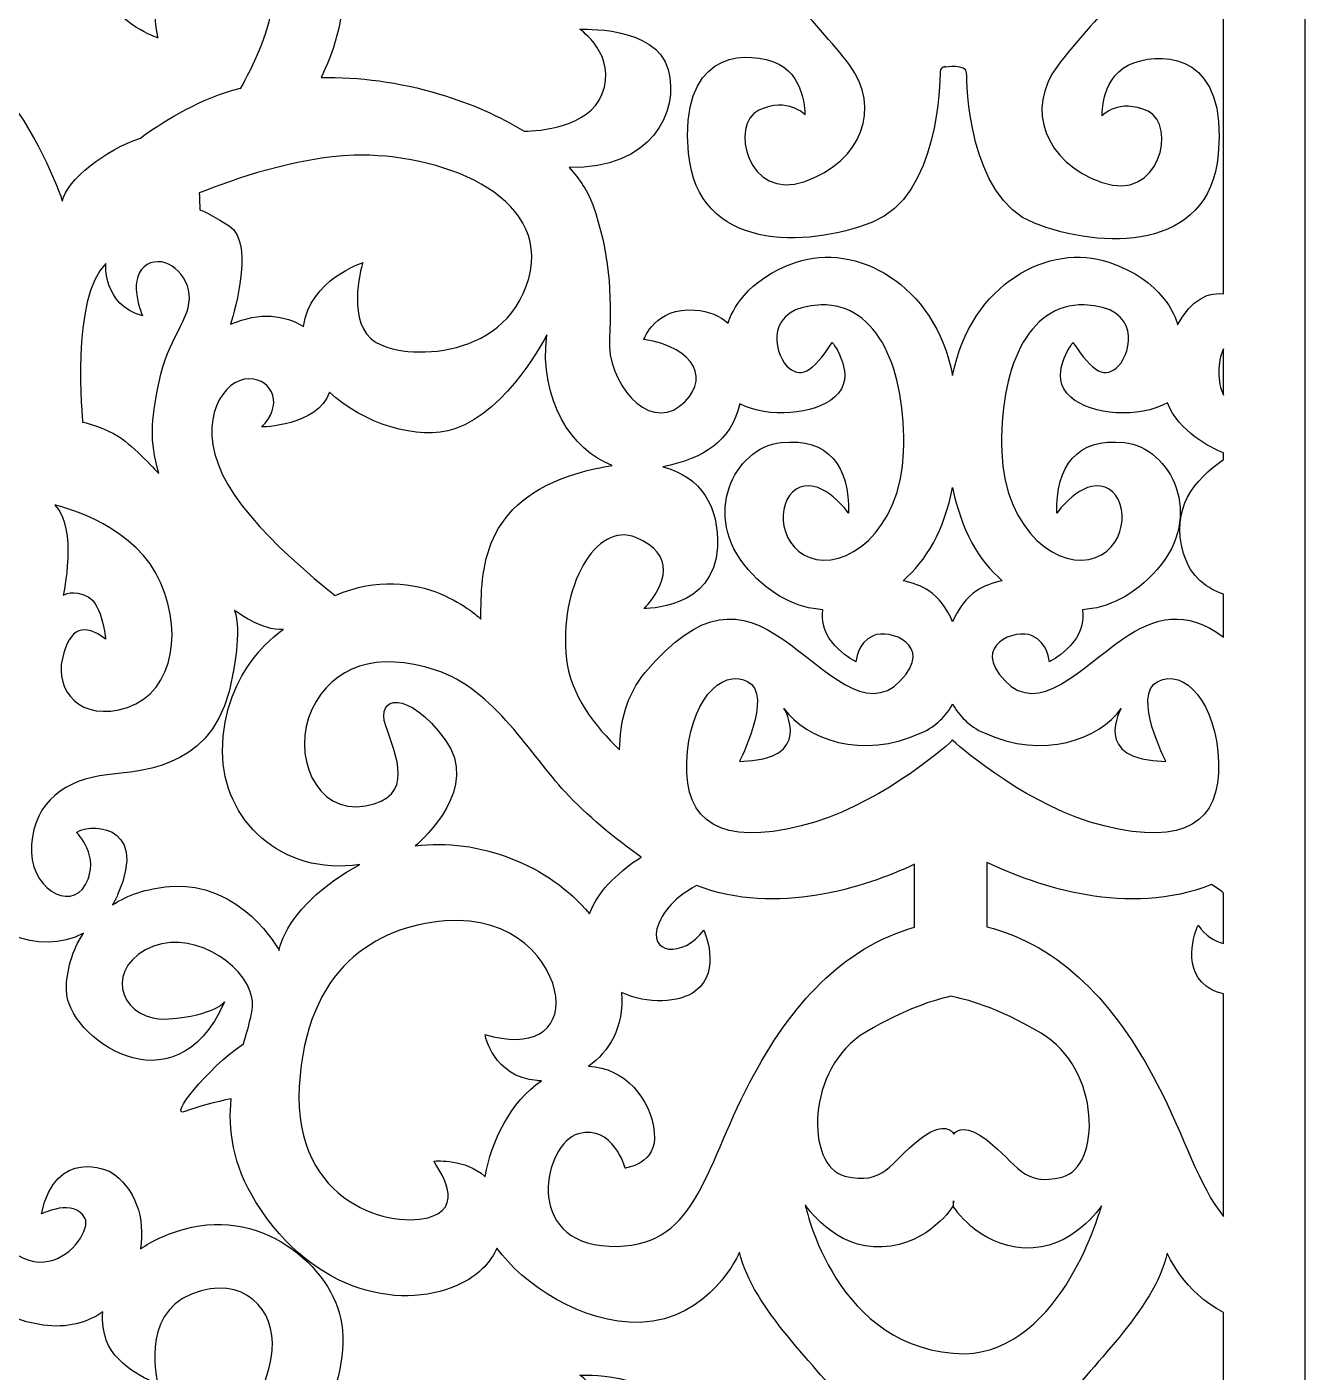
# Model space of a CAD drawing. Header units: centimetres. Extents: x -27.5 to -15.8, y -2.4 to 9.5.
# Drawn here: x -23.952 to -21.897, y 1.443 to 3.607 of the extents above; entities that cross this region are included whole.
import ezdxf

# ---------------------------------------------------------------- set-up
doc = ezdxf.new("R2010")
doc.units = ezdxf.units.CM
doc.header["$MEASUREMENT"] = 0
doc.layers.add('layer 1', color=7, linetype='Continuous')

msp = doc.modelspace()

# ---------------------------------------------------------------- linework, layer by layer
at = {"layer": 'layer 1', "color": 250}
for points, knots in [([(-21.89665, -2.43716), (-21.89665, -2.43716), (-27.5, -2.43716), (-27.5, -2.43716), (-27.5, -2.43716), (-27.5, -2.43716), (-27.5, 9.5), (-27.5, 9.5), (-27.5, 9.5), (-27.5, 9.5), (-21.89665, 9.5), (-21.89665, 9.5), (-21.89665, 9.5), (-21.89665, 9.5), (-21.89665, -2.43716), (-21.89665, -2.43716)], [0, 0, 0, 0, 0.2, 0.2, 0.2, 0.2, 0.4, 0.4, 0.4, 0.4, 0.6, 0.6, 0.6, 0.6, 1, 1, 1, 1]), ([(-23.82984, 3.70248), (-23.83068, 3.68616), (-23.82823, 3.6712), (-23.824, 3.65933), (-23.824, 3.65933), (-23.8073, 3.61249), (-23.74123, 3.58895), (-23.74123, 3.58895), (-23.74123, 3.58895), (-23.74123, 3.58895), (-23.77075, 3.69983), (-23.68688, 3.7333), (-23.68688, 3.7333), (-23.60302, 3.76678), (-23.55114, 3.70759), (-23.55751, 3.64317), (-23.55751, 3.64317), (-23.56234, 3.59439), (-23.58981, 3.54183), (-23.6077, 3.50848), (-23.6077, 3.50848), (-23.61218, 3.50734), (-23.61659, 3.50614), (-23.62096, 3.50489), (-23.62096, 3.50489), (-23.68154, 3.48749), (-23.73778, 3.451), (-23.7692, 3.42805), (-23.7692, 3.42805), (-23.82429, 3.40957), (-23.88833, 3.36134), (-23.89458, 3.32628), (-23.89458, 3.32628), (-23.89458, 3.32628), (-23.95504, 3.51023), (-24.06806, 3.56609), (-24.06806, 3.56609), (-24.12211, 3.59284), (-24.18336, 3.58119), (-24.23891, 3.54778), (-24.23891, 3.54778), (-24.23947, 3.56771), (-24.2495, 3.5873), (-24.27535, 3.60408), (-24.27535, 3.60408), (-24.27535, 3.60408), (-24.24549, 3.53796), (-24.30271, 3.5115), (-24.30271, 3.5115), (-24.35994, 3.48506), (-24.49183, 3.52032), (-24.50178, 3.58203), (-24.50178, 3.58203), (-24.51075, 3.63772), (-24.46303, 3.69338), (-24.4536, 3.70373), (-24.4536, 3.70373), (-24.44815, 3.70146), (-24.44235, 3.69944), (-24.43617, 3.69767), (-24.43617, 3.69767), (-24.30941, 3.66153), (-24.15045, 3.74905), (-24.09459, 3.83472), (-24.09459, 3.83472), (-24.09459, 3.83472), (-24.07739, 3.70343), (-23.92562, 3.68138), (-23.92562, 3.68138), (-23.88732, 3.67582), (-23.85506, 3.68487), (-23.82984, 3.70248)], [0, 0, 0, 0, 0.0526316, 0.0526316, 0.0526316, 0.0526316, 0.1052632, 0.1052632, 0.1052632, 0.1052632, 0.1578947, 0.1578947, 0.1578947, 0.1578947, 0.2105263, 0.2105263, 0.2105263, 0.2105263, 0.2631579, 0.2631579, 0.2631579, 0.2631579, 0.3157895, 0.3157895, 0.3157895, 0.3157895, 0.3684211, 0.3684211, 0.3684211, 0.3684211, 0.4210526, 0.4210526, 0.4210526, 0.4210526, 0.4736842, 0.4736842, 0.4736842, 0.4736842, 0.5263158, 0.5263158, 0.5263158, 0.5263158, 0.5789474, 0.5789474, 0.5789474, 0.5789474, 0.6315789, 0.6315789, 0.6315789, 0.6315789, 0.6842105, 0.6842105, 0.6842105, 0.6842105, 0.7368421, 0.7368421, 0.7368421, 0.7368421, 0.7894737, 0.7894737, 0.7894737, 0.7894737, 0.8421053, 0.8421053, 0.8421053, 0.8421053, 0.8947368, 0.8947368, 0.8947368, 0.8947368, 1, 1, 1, 1]), ([(-22.02772, 3.70144), (-22.02772, 3.70144), (-22.02772, 3.17734), (-22.02772, 3.17734), (-22.02772, 3.17734), (-22.05931, 3.18168), (-22.08468, 3.15877), (-22.10155, 3.12771), (-22.10155, 3.12771), (-22.10532, 3.14179), (-22.1256, 3.19903), (-22.21207, 3.22852), (-22.21207, 3.22852), (-22.3067, 3.26075), (-22.43469, 3.19445), (-22.46329, 3.0461), (-22.46329, 3.0461), (-22.49188, 3.19445), (-22.61989, 3.26075), (-22.71449, 3.22852), (-22.71449, 3.22852), (-22.7963, 3.20063), (-22.81891, 3.1479), (-22.82429, 3.13035), (-22.82429, 3.13035), (-22.83716, 3.14237), (-22.85491, 3.14943), (-22.87766, 3.15138), (-22.87766, 3.15138), (-22.94131, 3.15686), (-22.9598, 3.10408), (-22.9598, 3.10408), (-22.9598, 3.10408), (-22.87559, 3.09135), (-22.85096, 3.03677), (-22.9023, 2.99675), (-22.9023, 2.99675), (-22.95365, 2.95674), (-23.01935, 3.03496), (-23.01527, 3.10591), (-23.01527, 3.10591), (-23.01115, 3.17685), (-23.01527, 3.24598), (-23.04194, 3.32058), (-23.04194, 3.32058), (-23.04937, 3.34131), (-23.06236, 3.36148), (-23.07986, 3.3806), (-23.07986, 3.3806), (-22.94843, 3.37821), (-22.90179, 3.46956), (-22.92074, 3.53835), (-22.92074, 3.53835), (-22.94043, 3.60987), (-23.06253, 3.60289), (-23.06253, 3.60289), (-23.06253, 3.60289), (-23.06253, 3.60289), (-23.00149, 3.56101), (-23.02711, 3.49821), (-23.02711, 3.49821), (-23.04878, 3.44507), (-23.12817, 3.43938), (-23.15215, 3.4389), (-23.15215, 3.4389), (-23.19126, 3.46311), (-23.23786, 3.48368), (-23.28837, 3.49884), (-23.28837, 3.49884), (-23.35364, 3.51845), (-23.4184, 3.52637), (-23.47865, 3.52533), (-23.47865, 3.52533), (-23.46121, 3.56162), (-23.43997, 3.61872), (-23.44419, 3.67534), (-23.44419, 3.67534), (-23.44706, 3.71399), (-23.46866, 3.75471), (-23.5022, 3.78664), (-23.5022, 3.78664), (-23.41728, 3.71976), (-23.31886, 3.71512), (-23.25178, 3.74905), (-23.25178, 3.74905), (-23.22275, 3.76375), (-23.20532, 3.78376), (-23.19605, 3.8051), (-23.19605, 3.8051), (-23.15486, 3.74755), (-23.05901, 3.68264), (-22.96596, 3.68564), (-22.96596, 3.68564), (-22.85301, 3.68928), (-22.80577, 3.79843), (-22.80577, 3.79843), (-22.80577, 3.79843), (-22.78525, 3.70748), (-22.68052, 3.6147), (-22.62916, 3.54557), (-22.62916, 3.54557), (-22.57782, 3.47644), (-22.60863, 3.39093), (-22.70105, 3.35816), (-22.70105, 3.35816), (-22.79346, 3.32543), (-22.82222, 3.45095), (-22.77498, 3.47281), (-22.77498, 3.47281), (-22.72777, 3.49463), (-22.70105, 3.46551), (-22.70105, 3.46551), (-22.70105, 3.46551), (-22.70105, 3.46551), (-22.699, 3.53284), (-22.75239, 3.55102), (-22.75239, 3.55102), (-22.80577, 3.56922), (-22.9023, 3.56194), (-22.88793, 3.40366), (-22.88793, 3.40366), (-22.87354, 3.24539), (-22.699, 3.25087), (-22.5922, 3.2927), (-22.5922, 3.2927), (-22.48541, 3.33454), (-22.48335, 3.52011), (-22.48335, 3.53465), (-22.48335, 3.53465), (-22.48335, 3.53915), (-22.47999, 3.54175), (-22.47536, 3.54318), (-22.47536, 3.54318), (-22.47536, 3.54318), (-22.47569, 3.542), (-22.47569, 3.542), (-22.47569, 3.542), (-22.47569, 3.542), (-22.44078, 3.54747), (-22.44078, 3.5329), (-22.44078, 3.5329), (-22.44078, 3.51836), (-22.43873, 3.3328), (-22.33194, 3.29096), (-22.33194, 3.29096), (-22.22516, 3.24911), (-22.05059, 3.24364), (-22.03621, 3.40192), (-22.03621, 3.40192), (-22.02183, 3.56019), (-22.11835, 3.56747), (-22.17176, 3.54927), (-22.17176, 3.54927), (-22.22516, 3.53109), (-22.22309, 3.46379), (-22.22309, 3.46379), (-22.22309, 3.46379), (-22.22309, 3.46379), (-22.1964, 3.49289), (-22.14917, 3.47105), (-22.14917, 3.47105), (-22.10194, 3.44922), (-22.1307, 3.3237), (-22.22309, 3.35645), (-22.22309, 3.35645), (-22.31552, 3.38919), (-22.34631, 3.47469), (-22.29498, 3.54382), (-22.29498, 3.54382), (-22.24364, 3.61297), (-22.1389, 3.70573), (-22.11835, 3.7967), (-22.11835, 3.7967), (-22.11835, 3.7967), (-22.09088, 3.73318), (-22.02772, 3.70144)], [0, 0, 0, 0, 0.0222222, 0.0222222, 0.0222222, 0.0222222, 0.0444444, 0.0444444, 0.0444444, 0.0444444, 0.0666667, 0.0666667, 0.0666667, 0.0666667, 0.0888889, 0.0888889, 0.0888889, 0.0888889, 0.1111111, 0.1111111, 0.1111111, 0.1111111, 0.1333333, 0.1333333, 0.1333333, 0.1333333, 0.1555556, 0.1555556, 0.1555556, 0.1555556, 0.1777778, 0.1777778, 0.1777778, 0.1777778, 0.2, 0.2, 0.2, 0.2, 0.2222222, 0.2222222, 0.2222222, 0.2222222, 0.2444444, 0.2444444, 0.2444444, 0.2444444, 0.2666667, 0.2666667, 0.2666667, 0.2666667, 0.2888889, 0.2888889, 0.2888889, 0.2888889, 0.3111111, 0.3111111, 0.3111111, 0.3111111, 0.3333333, 0.3333333, 0.3333333, 0.3333333, 0.3555556, 0.3555556, 0.3555556, 0.3555556, 0.3777778, 0.3777778, 0.3777778, 0.3777778, 0.4, 0.4, 0.4, 0.4, 0.4222222, 0.4222222, 0.4222222, 0.4222222, 0.4444444, 0.4444444, 0.4444444, 0.4444444, 0.4666667, 0.4666667, 0.4666667, 0.4666667, 0.4888889, 0.4888889, 0.4888889, 0.4888889, 0.5111111, 0.5111111, 0.5111111, 0.5111111, 0.5333333, 0.5333333, 0.5333333, 0.5333333, 0.5555556, 0.5555556, 0.5555556, 0.5555556, 0.5777778, 0.5777778, 0.5777778, 0.5777778, 0.6, 0.6, 0.6, 0.6, 0.6222222, 0.6222222, 0.6222222, 0.6222222, 0.6444444, 0.6444444, 0.6444444, 0.6444444, 0.6666667, 0.6666667, 0.6666667, 0.6666667, 0.6888889, 0.6888889, 0.6888889, 0.6888889, 0.7111111, 0.7111111, 0.7111111, 0.7111111, 0.7333333, 0.7333333, 0.7333333, 0.7333333, 0.7555556, 0.7555556, 0.7555556, 0.7555556, 0.7777778, 0.7777778, 0.7777778, 0.7777778, 0.8, 0.8, 0.8, 0.8, 0.8222222, 0.8222222, 0.8222222, 0.8222222, 0.8444444, 0.8444444, 0.8444444, 0.8444444, 0.8666667, 0.8666667, 0.8666667, 0.8666667, 0.8888889, 0.8888889, 0.8888889, 0.8888889, 0.9111111, 0.9111111, 0.9111111, 0.9111111, 0.9333333, 0.9333333, 0.9333333, 0.9333333, 0.9555556, 0.9555556, 0.9555556, 0.9555556, 1, 1, 1, 1]), ([(-23.50725, 3.12475), (-23.53613, 3.1434), (-23.57686, 3.14913), (-23.62431, 3.1286), (-23.62431, 3.1286), (-23.62431, 3.1286), (-23.58182, 3.25878), (-23.6265, 3.28671), (-23.6265, 3.28671), (-23.67117, 3.31463), (-23.67381, 3.31232), (-23.67381, 3.31232), (-23.67381, 3.31232), (-23.67381, 3.31232), (-23.67358, 3.32374), (-23.67487, 3.33966), (-23.67487, 3.33966), (-23.62085, 3.36131), (-23.51792, 3.39742), (-23.42568, 3.40033), (-23.42568, 3.40033), (-23.29321, 3.40452), (-23.10713, 3.33886), (-23.14497, 3.20196), (-23.14497, 3.20196), (-23.18282, 3.06504), (-23.35945, 3.06925), (-23.39885, 3.10557), (-23.39885, 3.10557), (-23.43828, 3.14188), (-23.4116, 3.22778), (-23.4116, 3.22778), (-23.4116, 3.22778), (-23.4116, 3.22778), (-23.49644, 3.20073), (-23.50725, 3.12475)], [0, 0, 0, 0, 0.1, 0.1, 0.1, 0.1, 0.2, 0.2, 0.2, 0.2, 0.3, 0.3, 0.3, 0.3, 0.4, 0.4, 0.4, 0.4, 0.5, 0.5, 0.5, 0.5, 0.6, 0.6, 0.6, 0.6, 0.7, 0.7, 0.7, 0.7, 0.8, 0.8, 0.8, 0.8, 1, 1, 1, 1]), ([(-23.86218, 2.97131), (-23.86218, 2.97131), (-23.88186, 3.17369), (-23.82475, 3.22604), (-23.82475, 3.22604), (-23.82475, 3.22604), (-23.83011, 3.1594), (-23.76585, 3.1422), (-23.76585, 3.1422), (-23.76585, 3.1422), (-23.79011, 3.197), (-23.76343, 3.22063), (-23.76343, 3.22063), (-23.73676, 3.24425), (-23.69431, 3.21527), (-23.69067, 3.17659), (-23.69067, 3.17659), (-23.68703, 3.13793), (-23.72583, 3.10462), (-23.73916, 3.03587), (-23.73916, 3.03587), (-23.75253, 2.96712), (-23.75457, 2.94496), (-23.73982, 2.88874), (-23.73982, 2.88874), (-23.73982, 2.88874), (-23.77966, 2.93188), (-23.80326, 2.94756), (-23.80326, 2.94756), (-23.82687, 2.96325), (-23.86218, 2.97131), (-23.86218, 2.97131)], [0, 0, 0, 0, 0.1111111, 0.1111111, 0.1111111, 0.1111111, 0.2222222, 0.2222222, 0.2222222, 0.2222222, 0.3333333, 0.3333333, 0.3333333, 0.3333333, 0.4444444, 0.4444444, 0.4444444, 0.4444444, 0.5555556, 0.5555556, 0.5555556, 0.5555556, 0.6666667, 0.6666667, 0.6666667, 0.6666667, 0.7777778, 0.7777778, 0.7777778, 0.7777778, 1, 1, 1, 1]), ([(-22.99879, 2.44418), (-23.03767, 2.48099), (-23.07783, 2.53198), (-23.08422, 2.58952), (-23.08422, 2.58952), (-23.09711, 2.70559), (-23.03696, 2.81216), (-22.97251, 2.78553), (-22.97251, 2.78553), (-22.90806, 2.75889), (-22.92311, 2.7094), (-22.95962, 2.67133), (-22.95962, 2.67133), (-22.95962, 2.67133), (-22.84578, 2.66944), (-22.84147, 2.77029), (-22.84147, 2.77029), (-22.83873, 2.83468), (-22.86773, 2.88384), (-22.92925, 2.89913), (-22.92925, 2.89913), (-22.86273, 2.91342), (-22.82061, 2.93911), (-22.8053, 3.0003), (-22.8053, 3.0003), (-22.75916, 2.97716), (-22.68606, 2.98286), (-22.65305, 3.01115), (-22.65305, 3.01115), (-22.6145, 3.04424), (-22.65678, 3.09932), (-22.65678, 3.09932), (-22.65678, 3.09932), (-22.68913, 3.04974), (-22.70903, 3.03983), (-22.73019, 3.06184), (-22.73019, 3.06184), (-22.75133, 3.08388), (-22.76632, 3.15693), (-22.67485, 3.15962), (-22.67485, 3.15962), (-22.58339, 3.16234), (-22.53766, 3.05429), (-22.54222, 2.92332), (-22.54222, 2.92332), (-22.5468, 2.7923), (-22.63827, 2.73153), (-22.69316, 2.75315), (-22.69316, 2.75315), (-22.74804, 2.77476), (-22.74652, 2.85308), (-22.7084, 2.8666), (-22.7084, 2.8666), (-22.67028, 2.88009), (-22.63066, 2.82471), (-22.63066, 2.82471), (-22.63066, 2.82471), (-22.62913, 2.90034), (-22.66266, 2.94626), (-22.7389, 2.93814), (-22.7389, 2.93814), (-22.81511, 2.93006), (-22.86846, 2.82066), (-22.79225, 2.73424), (-22.79225, 2.73424), (-22.75433, 2.69124), (-22.71263, 2.67199), (-22.67183, 2.66947), (-22.67183, 2.66947), (-22.67216, 2.66802), (-22.67241, 2.66659), (-22.67255, 2.6651), (-22.67255, 2.6651), (-22.67744, 2.61455), (-22.61877, 2.58572), (-22.61877, 2.58572), (-22.61877, 2.58572), (-22.61877, 2.58572), (-22.61715, 2.61602), (-22.59108, 2.62755), (-22.59108, 2.62755), (-22.565, 2.63912), (-22.49166, 2.61312), (-22.54707, 2.55537), (-22.54707, 2.55537), (-22.60249, 2.49765), (-22.66746, 2.5743), (-22.73621, 2.62188), (-22.73621, 2.62188), (-22.80495, 2.66944), (-22.86724, 2.67516), (-22.95748, 2.56859), (-22.95748, 2.56859), (-22.9878, 2.53275), (-22.99824, 2.48792), (-22.99879, 2.44418)], [0, 0, 0, 0, 0.04, 0.04, 0.04, 0.04, 0.08, 0.08, 0.08, 0.08, 0.12, 0.12, 0.12, 0.12, 0.16, 0.16, 0.16, 0.16, 0.2, 0.2, 0.2, 0.2, 0.24, 0.24, 0.24, 0.24, 0.28, 0.28, 0.28, 0.28, 0.32, 0.32, 0.32, 0.32, 0.36, 0.36, 0.36, 0.36, 0.4, 0.4, 0.4, 0.4, 0.44, 0.44, 0.44, 0.44, 0.48, 0.48, 0.48, 0.48, 0.52, 0.52, 0.52, 0.52, 0.56, 0.56, 0.56, 0.56, 0.6, 0.6, 0.6, 0.6, 0.64, 0.64, 0.64, 0.64, 0.68, 0.68, 0.68, 0.68, 0.72, 0.72, 0.72, 0.72, 0.76, 0.76, 0.76, 0.76, 0.8, 0.8, 0.8, 0.8, 0.84, 0.84, 0.84, 0.84, 0.88, 0.88, 0.88, 0.88, 0.92, 0.92, 0.92, 0.92, 1, 1, 1, 1]), ([(-22.02772, 2.92158), (-22.02772, 2.92158), (-22.02772, 2.91104), (-22.02772, 2.91104), (-22.02772, 2.91104), (-22.07459, 2.8781), (-22.11345, 2.83335), (-22.09202, 2.7598), (-22.09202, 2.7598), (-22.08069, 2.7209), (-22.05292, 2.70277), (-22.02772, 2.69438), (-22.02772, 2.69438), (-22.02772, 2.69438), (-22.02772, 2.62539), (-22.02772, 2.62539), (-22.02772, 2.62539), (-22.08853, 2.67023), (-22.13756, 2.65843), (-22.19038, 2.62188), (-22.19038, 2.62188), (-22.25913, 2.5743), (-22.32411, 2.49765), (-22.3795, 2.55537), (-22.3795, 2.55537), (-22.43492, 2.61312), (-22.36157, 2.63912), (-22.33551, 2.62755), (-22.33551, 2.62755), (-22.30945, 2.61602), (-22.30781, 2.58572), (-22.30781, 2.58572), (-22.30781, 2.58572), (-22.30781, 2.58572), (-22.24915, 2.61455), (-22.25404, 2.6651), (-22.25404, 2.6651), (-22.25418, 2.66659), (-22.25442, 2.66802), (-22.25474, 2.66947), (-22.25474, 2.66947), (-22.21397, 2.67199), (-22.17226, 2.69124), (-22.13434, 2.73424), (-22.13434, 2.73424), (-22.05813, 2.82066), (-22.11147, 2.93006), (-22.1877, 2.93814), (-22.1877, 2.93814), (-22.26393, 2.94626), (-22.29745, 2.90034), (-22.29593, 2.82471), (-22.29593, 2.82471), (-22.29593, 2.82471), (-22.2563, 2.88009), (-22.21819, 2.8666), (-22.21819, 2.8666), (-22.18008, 2.85308), (-22.17855, 2.77476), (-22.23344, 2.75315), (-22.23344, 2.75315), (-22.28832, 2.73153), (-22.37978, 2.7923), (-22.38436, 2.92332), (-22.38436, 2.92332), (-22.38893, 3.05429), (-22.3432, 3.16234), (-22.25172, 3.15962), (-22.25172, 3.15962), (-22.16025, 3.15693), (-22.17525, 3.08388), (-22.19641, 3.06184), (-22.19641, 3.06184), (-22.21754, 3.03983), (-22.23745, 3.04974), (-22.26981, 3.09932), (-22.26981, 3.09932), (-22.26981, 3.09932), (-22.31211, 3.04424), (-22.27353, 3.01115), (-22.27353, 3.01115), (-22.23972, 2.98217), (-22.16379, 2.9769), (-22.11793, 3.00208), (-22.11793, 3.00208), (-22.09956, 2.95557), (-22.04925, 2.93047), (-22.02772, 2.92158)], [0, 0, 0, 0, 0.0434783, 0.0434783, 0.0434783, 0.0434783, 0.0869565, 0.0869565, 0.0869565, 0.0869565, 0.1304348, 0.1304348, 0.1304348, 0.1304348, 0.173913, 0.173913, 0.173913, 0.173913, 0.2173913, 0.2173913, 0.2173913, 0.2173913, 0.2608696, 0.2608696, 0.2608696, 0.2608696, 0.3043478, 0.3043478, 0.3043478, 0.3043478, 0.3478261, 0.3478261, 0.3478261, 0.3478261, 0.3913043, 0.3913043, 0.3913043, 0.3913043, 0.4347826, 0.4347826, 0.4347826, 0.4347826, 0.4782609, 0.4782609, 0.4782609, 0.4782609, 0.5217391, 0.5217391, 0.5217391, 0.5217391, 0.5652174, 0.5652174, 0.5652174, 0.5652174, 0.6086957, 0.6086957, 0.6086957, 0.6086957, 0.6521739, 0.6521739, 0.6521739, 0.6521739, 0.6956522, 0.6956522, 0.6956522, 0.6956522, 0.7391304, 0.7391304, 0.7391304, 0.7391304, 0.7826087, 0.7826087, 0.7826087, 0.7826087, 0.826087, 0.826087, 0.826087, 0.826087, 0.8695652, 0.8695652, 0.8695652, 0.8695652, 0.9130435, 0.9130435, 0.9130435, 0.9130435, 1, 1, 1, 1]), ([(-23.01076, 2.90126), (-23.02769, 2.89884), (-23.04592, 2.89484), (-23.06545, 2.88906), (-23.06545, 2.88906), (-23.22013, 2.84339), (-23.22171, 2.73412), (-23.22171, 2.65421), (-23.22171, 2.65421), (-23.22171, 2.65421), (-23.32053, 2.75128), (-23.45588, 2.69229), (-23.45588, 2.69229), (-23.45588, 2.69229), (-23.59601, 2.7988), (-23.63763, 2.88765), (-23.63763, 2.88765), (-23.67928, 2.97649), (-23.63492, 3.04073), (-23.59476, 3.04073), (-23.59476, 3.04073), (-23.55462, 3.04073), (-23.53926, 2.99573), (-23.57468, 2.96333), (-23.57468, 2.96333), (-23.57468, 2.96333), (-23.48465, 2.96424), (-23.46527, 3.01939), (-23.46527, 3.01939), (-23.41247, 2.96906), (-23.32273, 2.94045), (-23.26373, 2.96036), (-23.26373, 2.96036), (-23.17748, 2.98949), (-23.11589, 3.11135), (-23.11589, 3.11135), (-23.11589, 3.11135), (-23.12853, 3.0062), (-23.07533, 2.9259), (-23.01076, 2.90126)], [0, 0, 0, 0, 0.0909091, 0.0909091, 0.0909091, 0.0909091, 0.1818182, 0.1818182, 0.1818182, 0.1818182, 0.2727273, 0.2727273, 0.2727273, 0.2727273, 0.3636364, 0.3636364, 0.3636364, 0.3636364, 0.4545455, 0.4545455, 0.4545455, 0.4545455, 0.5454545, 0.5454545, 0.5454545, 0.5454545, 0.6363636, 0.6363636, 0.6363636, 0.6363636, 0.7272727, 0.7272727, 0.7272727, 0.7272727, 0.8181818, 0.8181818, 0.8181818, 0.8181818, 1, 1, 1, 1]), ([(-22.02772, 3.08913), (-22.02772, 3.08913), (-22.02772, 3.01467), (-22.02772, 3.01467), (-22.02772, 3.01467), (-22.03818, 3.03481), (-22.03798, 3.06819), (-22.02772, 3.08913)], [0, 0, 0, 0, 0.3333333, 0.3333333, 0.3333333, 0.3333333, 1, 1, 1, 1]), ([(-22.46329, 2.86587), (-22.47669, 2.79758), (-22.50603, 2.7475), (-22.54312, 2.71589), (-22.54312, 2.71589), (-22.52787, 2.71295), (-22.51351, 2.70768), (-22.50144, 2.69974), (-22.50144, 2.69974), (-22.48606, 2.68961), (-22.4727, 2.6716), (-22.46329, 2.64985), (-22.46329, 2.64985), (-22.45388, 2.6716), (-22.44053, 2.68961), (-22.42514, 2.69974), (-22.42514, 2.69974), (-22.41308, 2.70768), (-22.39871, 2.71295), (-22.38347, 2.71589), (-22.38347, 2.71589), (-22.42055, 2.7475), (-22.44988, 2.79758), (-22.46329, 2.86587)], [0, 0, 0, 0, 0.1428571, 0.1428571, 0.1428571, 0.1428571, 0.2857143, 0.2857143, 0.2857143, 0.2857143, 0.4285714, 0.4285714, 0.4285714, 0.4285714, 0.5714286, 0.5714286, 0.5714286, 0.5714286, 0.7142857, 0.7142857, 0.7142857, 0.7142857, 1, 1, 1, 1]), ([(-23.89325, 2.69271), (-23.89325, 2.69271), (-23.86965, 2.8012), (-23.90655, 2.8378), (-23.90655, 2.8378), (-23.90655, 2.8378), (-23.78999, 2.81165), (-23.74425, 2.728), (-23.74425, 2.728), (-23.69849, 2.64435), (-23.71326, 2.53718), (-23.78999, 2.51233), (-23.78999, 2.51233), (-23.8667, 2.48752), (-23.90655, 2.53979), (-23.89474, 2.59077), (-23.89474, 2.59077), (-23.88293, 2.64176), (-23.85932, 2.64826), (-23.82537, 2.62213), (-23.82537, 2.62213), (-23.82537, 2.62213), (-23.82982, 2.67702), (-23.85341, 2.6901), (-23.85341, 2.6901), (-23.87702, 2.70316), (-23.89325, 2.69271), (-23.89325, 2.69271)], [0, 0, 0, 0, 0.125, 0.125, 0.125, 0.125, 0.25, 0.25, 0.25, 0.25, 0.375, 0.375, 0.375, 0.375, 0.5, 0.5, 0.5, 0.5, 0.625, 0.625, 0.625, 0.625, 0.75, 0.75, 0.75, 0.75, 1, 1, 1, 1]), ([(-23.8141, 2.19482), (-23.81112, 2.19984), (-23.80837, 2.20519), (-23.80591, 2.21087), (-23.80591, 2.21087), (-23.75251, 2.33274), (-23.86135, 2.32364), (-23.87162, 2.31092), (-23.87162, 2.31092), (-23.87162, 2.31092), (-23.83246, 2.27277), (-23.85733, 2.2276), (-23.85733, 2.2276), (-23.88221, 2.18241), (-23.9494, 2.22208), (-23.94441, 2.29151), (-23.94441, 2.29151), (-23.93945, 2.36094), (-23.88968, 2.3962), (-23.8225, 2.40391), (-23.8225, 2.40391), (-23.75532, 2.41163), (-23.64572, 2.41643), (-23.62109, 2.56378), (-23.62109, 2.56378), (-23.62109, 2.56378), (-23.60547, 2.63617), (-23.61806, 2.6683), (-23.61806, 2.6683), (-23.61806, 2.6683), (-23.57392, 2.63478), (-23.53922, 2.63758), (-23.53922, 2.63758), (-23.53922, 2.63758), (-23.63701, 2.57658), (-23.63701, 2.44151), (-23.63701, 2.44151), (-23.63701, 2.3309), (-23.54281, 2.24109), (-23.41639, 2.25946), (-23.41639, 2.25946), (-23.53625, 2.19474), (-23.5461, 2.12139), (-23.5461, 2.12139), (-23.5461, 2.12139), (-23.5461, 2.12139), (-23.60625, 2.23365), (-23.72224, 2.22413), (-23.72224, 2.22413), (-23.75949, 2.22109), (-23.78993, 2.21038), (-23.8141, 2.19482)], [0, 0, 0, 0, 0.0714286, 0.0714286, 0.0714286, 0.0714286, 0.1428571, 0.1428571, 0.1428571, 0.1428571, 0.2142857, 0.2142857, 0.2142857, 0.2142857, 0.2857143, 0.2857143, 0.2857143, 0.2857143, 0.3571429, 0.3571429, 0.3571429, 0.3571429, 0.4285714, 0.4285714, 0.4285714, 0.4285714, 0.5, 0.5, 0.5, 0.5, 0.5714286, 0.5714286, 0.5714286, 0.5714286, 0.6428571, 0.6428571, 0.6428571, 0.6428571, 0.7142857, 0.7142857, 0.7142857, 0.7142857, 0.7857143, 0.7857143, 0.7857143, 0.7857143, 0.8571429, 0.8571429, 0.8571429, 0.8571429, 1, 1, 1, 1]), ([(-23.04722, 2.18024), (-23.11144, 2.25888), (-23.22628, 2.3031), (-23.32721, 2.28957), (-23.32721, 2.28957), (-23.31433, 2.30057), (-23.22246, 2.38328), (-23.27899, 2.46009), (-23.27899, 2.46009), (-23.33971, 2.54255), (-23.391, 2.5306), (-23.3748, 2.48278), (-23.3748, 2.48278), (-23.35859, 2.43498), (-23.32623, 2.36805), (-23.4072, 2.35372), (-23.4072, 2.35372), (-23.48814, 2.33937), (-23.52725, 2.43856), (-23.49351, 2.50909), (-23.49351, 2.50909), (-23.4598, 2.57961), (-23.38927, 2.60284), (-23.29474, 2.5724), (-23.29474, 2.5724), (-23.20024, 2.54195), (-23.14007, 2.43347), (-23.08638, 2.37639), (-23.08638, 2.37639), (-23.05078, 2.33856), (-23.00766, 2.30158), (-22.96385, 2.27152), (-22.96385, 2.27152), (-22.99462, 2.25218), (-23.03196, 2.22073), (-23.04722, 2.18024)], [0, 0, 0, 0, 0.1, 0.1, 0.1, 0.1, 0.2, 0.2, 0.2, 0.2, 0.3, 0.3, 0.3, 0.3, 0.4, 0.4, 0.4, 0.4, 0.5, 0.5, 0.5, 0.5, 0.6, 0.6, 0.6, 0.6, 0.7, 0.7, 0.7, 0.7, 0.8, 0.8, 0.8, 0.8, 1, 1, 1, 1]), ([(-22.46329, 2.518), (-22.47351, 2.49871), (-22.48957, 2.48231), (-22.51285, 2.47166), (-22.51285, 2.47166), (-22.61062, 2.4269), (-22.69863, 2.46155), (-22.73448, 2.51064), (-22.73448, 2.51064), (-22.73448, 2.51064), (-22.68395, 2.4269), (-22.80617, 2.42547), (-22.80617, 2.42547), (-22.80617, 2.42547), (-22.75076, 2.53227), (-22.79315, 2.55392), (-22.79315, 2.55392), (-22.8355, 2.57558), (-22.88765, 2.52073), (-22.89091, 2.42403), (-22.89091, 2.42403), (-22.89418, 2.3273), (-22.8355, 2.28978), (-22.70677, 2.32154), (-22.70677, 2.32154), (-22.58797, 2.35085), (-22.48027, 2.44407), (-22.46436, 2.45828), (-22.46436, 2.45828), (-22.46436, 2.45828), (-22.46424, 2.46009), (-22.46424, 2.46009), (-22.46424, 2.46009), (-22.46424, 2.46009), (-22.46391, 2.45979), (-22.46329, 2.45923), (-22.46329, 2.45923), (-22.46266, 2.45979), (-22.46233, 2.46009), (-22.46233, 2.46009), (-22.46233, 2.46009), (-22.46233, 2.46009), (-22.46225, 2.45828), (-22.46225, 2.45828), (-22.46225, 2.45828), (-22.44638, 2.44411), (-22.33866, 2.35086), (-22.21982, 2.32154), (-22.21982, 2.32154), (-22.09108, 2.28978), (-22.03242, 2.3273), (-22.03566, 2.42403), (-22.03566, 2.42403), (-22.03894, 2.52073), (-22.09108, 2.57558), (-22.13346, 2.55392), (-22.13346, 2.55392), (-22.17581, 2.53227), (-22.12041, 2.42547), (-22.12041, 2.42547), (-22.12041, 2.42547), (-22.24264, 2.4269), (-22.1921, 2.51064), (-22.1921, 2.51064), (-22.1921, 2.51064), (-22.22796, 2.46155), (-22.31597, 2.4269), (-22.41374, 2.47166), (-22.41374, 2.47166), (-22.43701, 2.48231), (-22.45308, 2.49871), (-22.46329, 2.518)], [0, 0, 0, 0, 0.0526316, 0.0526316, 0.0526316, 0.0526316, 0.1052632, 0.1052632, 0.1052632, 0.1052632, 0.1578947, 0.1578947, 0.1578947, 0.1578947, 0.2105263, 0.2105263, 0.2105263, 0.2105263, 0.2631579, 0.2631579, 0.2631579, 0.2631579, 0.3157895, 0.3157895, 0.3157895, 0.3157895, 0.3684211, 0.3684211, 0.3684211, 0.3684211, 0.4210526, 0.4210526, 0.4210526, 0.4210526, 0.4736842, 0.4736842, 0.4736842, 0.4736842, 0.5263158, 0.5263158, 0.5263158, 0.5263158, 0.5789474, 0.5789474, 0.5789474, 0.5789474, 0.6315789, 0.6315789, 0.6315789, 0.6315789, 0.6842105, 0.6842105, 0.6842105, 0.6842105, 0.7368421, 0.7368421, 0.7368421, 0.7368421, 0.7894737, 0.7894737, 0.7894737, 0.7894737, 0.8421053, 0.8421053, 0.8421053, 0.8421053, 0.8947368, 0.8947368, 0.8947368, 0.8947368, 1, 1, 1, 1]), ([(-22.02772, 1.53902), (-22.02772, 1.53902), (-22.02772, 1.01259), (-22.02772, 1.01259), (-22.02772, 1.01259), (-22.05931, 1.01693), (-22.08468, 0.99401), (-22.10155, 0.96295), (-22.10155, 0.96295), (-22.10532, 0.97703), (-22.1256, 1.03428), (-22.21207, 1.06376), (-22.21207, 1.06376), (-22.3067, 1.09599), (-22.43469, 1.0297), (-22.46329, 0.88135), (-22.46329, 0.88135), (-22.49188, 1.0297), (-22.61989, 1.09599), (-22.71449, 1.06376), (-22.71449, 1.06376), (-22.7963, 1.03587), (-22.81891, 0.98314), (-22.82429, 0.9656), (-22.82429, 0.9656), (-22.83716, 0.97761), (-22.85491, 0.98468), (-22.87766, 0.98662), (-22.87766, 0.98662), (-22.94131, 0.9921), (-22.9598, 0.93932), (-22.9598, 0.93932), (-22.9598, 0.93932), (-22.87559, 0.92659), (-22.85096, 0.87202), (-22.9023, 0.83199), (-22.9023, 0.83199), (-22.95365, 0.79199), (-23.01935, 0.8702), (-23.01527, 0.94116), (-23.01527, 0.94116), (-23.01115, 1.01209), (-23.01527, 1.08122), (-23.04194, 1.15583), (-23.04194, 1.15583), (-23.04937, 1.17655), (-23.06236, 1.19673), (-23.07986, 1.21584), (-23.07986, 1.21584), (-22.94843, 1.21345), (-22.90179, 1.3048), (-22.92074, 1.37359), (-22.92074, 1.37359), (-22.94043, 1.44511), (-23.06253, 1.43814), (-23.06253, 1.43814), (-23.06253, 1.43814), (-23.06253, 1.43814), (-23.00149, 1.39625), (-23.02711, 1.33346), (-23.02711, 1.33346), (-23.04878, 1.28031), (-23.12817, 1.27462), (-23.15215, 1.27414), (-23.15215, 1.27414), (-23.19126, 1.29835), (-23.23786, 1.31892), (-23.28837, 1.33408), (-23.28837, 1.33408), (-23.35364, 1.3537), (-23.4184, 1.36161), (-23.47865, 1.36058), (-23.47865, 1.36058), (-23.46121, 1.39686), (-23.43997, 1.45397), (-23.44419, 1.51059), (-23.44419, 1.51059), (-23.45112, 1.60426), (-23.56802, 1.71023), (-23.69878, 1.67327), (-23.69878, 1.67327), (-23.72782, 1.66507), (-23.75095, 1.65401), (-23.7692, 1.64126), (-23.7692, 1.64126), (-23.76154, 1.69), (-23.77647, 1.74033), (-23.81863, 1.76584), (-23.81863, 1.76584), (-23.81863, 1.76584), (-23.9057, 1.80769), (-23.9281, 1.69751), (-23.9281, 1.69751), (-23.9281, 1.69751), (-23.87586, 1.72394), (-23.85844, 1.69089), (-23.85844, 1.69089), (-23.84102, 1.65784), (-23.96792, 1.51236), (-24.05002, 1.77023), (-24.05002, 1.77023), (-24.05002, 1.77023), (-24.07988, 1.97741), (-24.14208, 2.03692), (-24.14208, 2.03692), (-24.2043, 2.09644), (-24.24161, 2.16037), (-24.20678, 2.22649), (-24.20678, 2.22649), (-24.17395, 2.28885), (-24.1256, 2.31785), (-24.05137, 2.30803), (-24.05137, 2.30803), (-24.057, 2.28394), (-24.05831, 2.25893), (-24.05233, 2.23451), (-24.05233, 2.23451), (-24.03207, 2.15163), (-23.93132, 2.11073), (-23.86062, 2.14915), (-23.86062, 2.14915), (-23.8794, 2.12097), (-23.88822, 2.08826), (-23.88822, 2.05736), (-23.88822, 2.05736), (-23.88822, 1.98373), (-23.71548, 1.85526), (-23.634, 2.03859), (-23.634, 2.03859), (-23.634, 2.03859), (-23.6503, 2.01695), (-23.72362, 2.01116), (-23.72362, 2.01116), (-23.79697, 2.00539), (-23.82956, 2.08477), (-23.76111, 2.12231), (-23.76111, 2.12231), (-23.69266, 2.15985), (-23.6014, 2.10211), (-23.59001, 2.04581), (-23.59001, 2.04581), (-23.58629, 2.02746), (-23.59432, 2.0022), (-23.6036, 1.97127), (-23.6036, 1.97127), (-23.66311, 1.93058), (-23.72457, 1.85182), (-23.69757, 1.86248), (-23.69757, 1.86248), (-23.67959, 1.86955), (-23.64626, 1.87772), (-23.6232, 1.88297), (-23.6232, 1.88297), (-23.62814, 1.83399), (-23.6216, 1.7778), (-23.58349, 1.7167), (-23.58349, 1.7167), (-23.48897, 1.5651), (-23.34201, 1.54097), (-23.25178, 1.58662), (-23.25178, 1.58662), (-23.22275, 1.60131), (-23.20532, 1.62132), (-23.19605, 1.64266), (-23.19605, 1.64266), (-23.15486, 1.58511), (-23.05901, 1.5202), (-22.96596, 1.5232), (-22.96596, 1.5232), (-22.85301, 1.52685), (-22.80577, 1.63599), (-22.80577, 1.63599), (-22.80577, 1.63599), (-22.78525, 1.54504), (-22.68052, 1.45226), (-22.62916, 1.38313), (-22.62916, 1.38313), (-22.57782, 1.31401), (-22.60863, 1.2285), (-22.70105, 1.19573), (-22.70105, 1.19573), (-22.79346, 1.16299), (-22.82222, 1.28852), (-22.77498, 1.31037), (-22.77498, 1.31037), (-22.72777, 1.3322), (-22.70105, 1.30308), (-22.70105, 1.30308), (-22.70105, 1.30308), (-22.70105, 1.30308), (-22.699, 1.3704), (-22.75239, 1.38858), (-22.75239, 1.38858), (-22.80577, 1.40678), (-22.9023, 1.3995), (-22.88793, 1.24123), (-22.88793, 1.24123), (-22.87354, 1.08295), (-22.699, 1.08843), (-22.5922, 1.13027), (-22.5922, 1.13027), (-22.48541, 1.1721), (-22.48335, 1.35768), (-22.48335, 1.37221), (-22.48335, 1.37221), (-22.48335, 1.37671), (-22.47999, 1.37931), (-22.47536, 1.38075), (-22.47536, 1.38075), (-22.47536, 1.38075), (-22.47569, 1.37956), (-22.47569, 1.37956), (-22.47569, 1.37956), (-22.47569, 1.37956), (-22.44078, 1.38503), (-22.44078, 1.37046), (-22.44078, 1.37046), (-22.44078, 1.35593), (-22.43873, 1.17036), (-22.33194, 1.12852), (-22.33194, 1.12852), (-22.22516, 1.08667), (-22.05059, 1.0812), (-22.03621, 1.23948), (-22.03621, 1.23948), (-22.02183, 1.39775), (-22.11835, 1.40503), (-22.17176, 1.38683), (-22.17176, 1.38683), (-22.22516, 1.36865), (-22.22309, 1.30135), (-22.22309, 1.30135), (-22.22309, 1.30135), (-22.22309, 1.30135), (-22.1964, 1.33045), (-22.14917, 1.30861), (-22.14917, 1.30861), (-22.10194, 1.28679), (-22.1307, 1.16126), (-22.22309, 1.19401), (-22.22309, 1.19401), (-22.31552, 1.22675), (-22.34631, 1.31225), (-22.29498, 1.38138), (-22.29498, 1.38138), (-22.24364, 1.45053), (-22.1389, 1.54329), (-22.11835, 1.63426), (-22.11835, 1.63426), (-22.11835, 1.63426), (-22.09088, 1.57077), (-22.02772, 1.53902)], [0, 0, 0, 0, 0.015625, 0.015625, 0.015625, 0.015625, 0.03125, 0.03125, 0.03125, 0.03125, 0.046875, 0.046875, 0.046875, 0.046875, 0.0625, 0.0625, 0.0625, 0.0625, 0.078125, 0.078125, 0.078125, 0.078125, 0.09375, 0.09375, 0.09375, 0.09375, 0.109375, 0.109375, 0.109375, 0.109375, 0.125, 0.125, 0.125, 0.125, 0.140625, 0.140625, 0.140625, 0.140625, 0.15625, 0.15625, 0.15625, 0.15625, 0.171875, 0.171875, 0.171875, 0.171875, 0.1875, 0.1875, 0.1875, 0.1875, 0.203125, 0.203125, 0.203125, 0.203125, 0.21875, 0.21875, 0.21875, 0.21875, 0.234375, 0.234375, 0.234375, 0.234375, 0.25, 0.25, 0.25, 0.25, 0.265625, 0.265625, 0.265625, 0.265625, 0.28125, 0.28125, 0.28125, 0.28125, 0.296875, 0.296875, 0.296875, 0.296875, 0.3125, 0.3125, 0.3125, 0.3125, 0.328125, 0.328125, 0.328125, 0.328125, 0.34375, 0.34375, 0.34375, 0.34375, 0.359375, 0.359375, 0.359375, 0.359375, 0.375, 0.375, 0.375, 0.375, 0.390625, 0.390625, 0.390625, 0.390625, 0.40625, 0.40625, 0.40625, 0.40625, 0.421875, 0.421875, 0.421875, 0.421875, 0.4375, 0.4375, 0.4375, 0.4375, 0.453125, 0.453125, 0.453125, 0.453125, 0.46875, 0.46875, 0.46875, 0.46875, 0.484375, 0.484375, 0.484375, 0.484375, 0.5, 0.5, 0.5, 0.5, 0.515625, 0.515625, 0.515625, 0.515625, 0.53125, 0.53125, 0.53125, 0.53125, 0.546875, 0.546875, 0.546875, 0.546875, 0.5625, 0.5625, 0.5625, 0.5625, 0.578125, 0.578125, 0.578125, 0.578125, 0.59375, 0.59375, 0.59375, 0.59375, 0.609375, 0.609375, 0.609375, 0.609375, 0.625, 0.625, 0.625, 0.625, 0.640625, 0.640625, 0.640625, 0.640625, 0.65625, 0.65625, 0.65625, 0.65625, 0.671875, 0.671875, 0.671875, 0.671875, 0.6875, 0.6875, 0.6875, 0.6875, 0.703125, 0.703125, 0.703125, 0.703125, 0.71875, 0.71875, 0.71875, 0.71875, 0.734375, 0.734375, 0.734375, 0.734375, 0.75, 0.75, 0.75, 0.75, 0.765625, 0.765625, 0.765625, 0.765625, 0.78125, 0.78125, 0.78125, 0.78125, 0.796875, 0.796875, 0.796875, 0.796875, 0.8125, 0.8125, 0.8125, 0.8125, 0.828125, 0.828125, 0.828125, 0.828125, 0.84375, 0.84375, 0.84375, 0.84375, 0.859375, 0.859375, 0.859375, 0.859375, 0.875, 0.875, 0.875, 0.875, 0.890625, 0.890625, 0.890625, 0.890625, 0.90625, 0.90625, 0.90625, 0.90625, 0.921875, 0.921875, 0.921875, 0.921875, 0.9375, 0.9375, 0.9375, 0.9375, 0.953125, 0.953125, 0.953125, 0.953125, 0.96875, 0.96875, 0.96875, 0.96875, 1, 1, 1, 1]), ([(-23.04878, 1.93523), (-23.01591, 1.95791), (-22.99146, 1.99713), (-22.99557, 2.05379), (-22.99557, 2.05379), (-22.95444, 2.03446), (-22.90233, 2.03664), (-22.8767, 2.05621), (-22.8767, 2.05621), (-22.83391, 2.0889), (-22.86342, 2.15424), (-22.86342, 2.15424), (-22.86342, 2.15424), (-22.8959, 2.10851), (-22.95639, 2.11502), (-22.93573, 2.1647), (-22.93573, 2.1647), (-22.92263, 2.19622), (-22.89409, 2.21564), (-22.87497, 2.22562), (-22.87497, 2.22562), (-22.74521, 2.17644), (-22.60573, 2.22225), (-22.52443, 2.26006), (-22.52443, 2.26006), (-22.52443, 2.26006), (-22.52443, 2.15885), (-22.52443, 2.15885), (-22.52443, 2.15885), (-22.63909, 2.12613), (-22.72367, 2.03566), (-22.7899, 1.90826), (-22.7899, 1.90826), (-22.8651, 1.76361), (-22.87585, 1.63991), (-23.01546, 1.64562), (-23.01546, 1.64562), (-23.15513, 1.65134), (-23.12073, 1.81118), (-23.06488, 1.82642), (-23.06488, 1.82642), (-23.00905, 1.84162), (-22.98971, 1.77121), (-22.98971, 1.77121), (-22.98971, 1.77121), (-22.98971, 1.77121), (-22.93705, 1.77815), (-22.94317, 1.82812), (-22.94317, 1.82812), (-22.94773, 1.88276), (-22.99086, 1.93288), (-23.04878, 1.93523)], [0, 0, 0, 0, 0.0714286, 0.0714286, 0.0714286, 0.0714286, 0.1428571, 0.1428571, 0.1428571, 0.1428571, 0.2142857, 0.2142857, 0.2142857, 0.2142857, 0.2857143, 0.2857143, 0.2857143, 0.2857143, 0.3571429, 0.3571429, 0.3571429, 0.3571429, 0.4285714, 0.4285714, 0.4285714, 0.4285714, 0.5, 0.5, 0.5, 0.5, 0.5714286, 0.5714286, 0.5714286, 0.5714286, 0.6428571, 0.6428571, 0.6428571, 0.6428571, 0.7142857, 0.7142857, 0.7142857, 0.7142857, 0.7857143, 0.7857143, 0.7857143, 0.7857143, 0.8571429, 0.8571429, 0.8571429, 0.8571429, 1, 1, 1, 1]), ([(-22.02772, 2.2136), (-22.02772, 2.2136), (-22.02772, 2.13238), (-22.02772, 2.13238), (-22.02772, 2.13238), (-22.04164, 2.13568), (-22.05704, 2.14539), (-22.06879, 2.16194), (-22.06879, 2.16194), (-22.06879, 2.16194), (-22.09829, 2.09659), (-22.0555, 2.06394), (-22.0555, 2.06394), (-22.04814, 2.0583), (-22.03858, 2.05409), (-22.02772, 2.05143), (-22.02772, 2.05143), (-22.02772, 2.05143), (-22.02772, 1.69343), (-22.02772, 1.69343), (-22.02772, 1.69343), (-22.06757, 1.74181), (-22.08949, 1.82043), (-22.13423, 1.90648), (-22.13423, 1.90648), (-22.20215, 2.03714), (-22.28935, 2.12895), (-22.4085, 2.15952), (-22.4085, 2.15952), (-22.4085, 2.15952), (-22.4085, 2.26306), (-22.4085, 2.26306), (-22.4085, 2.26306), (-22.32731, 2.22429), (-22.18139, 2.17394), (-22.0469, 2.22741), (-22.0469, 2.22741), (-22.04073, 2.22364), (-22.03415, 2.21905), (-22.02772, 2.2136)], [0, 0, 0, 0, 0.0909091, 0.0909091, 0.0909091, 0.0909091, 0.1818182, 0.1818182, 0.1818182, 0.1818182, 0.2727273, 0.2727273, 0.2727273, 0.2727273, 0.3636364, 0.3636364, 0.3636364, 0.3636364, 0.4545455, 0.4545455, 0.4545455, 0.4545455, 0.5454545, 0.5454545, 0.5454545, 0.5454545, 0.6363636, 0.6363636, 0.6363636, 0.6363636, 0.7272727, 0.7272727, 0.7272727, 0.7272727, 0.8181818, 0.8181818, 0.8181818, 0.8181818, 1, 1, 1, 1]), ([(-23.21515, 1.7578), (-23.21519, 1.75782), (-23.21524, 1.75786), (-23.21526, 1.75792), (-23.21526, 1.75792), (-23.24749, 1.78645), (-23.2926, 1.78263), (-23.29689, 1.78263), (-23.29689, 1.78263), (-23.30119, 1.78263), (-23.24105, 1.71412), (-23.30119, 1.69321), (-23.30119, 1.69321), (-23.36133, 1.67228), (-23.5246, 1.71222), (-23.51387, 1.90253), (-23.51387, 1.90253), (-23.50313, 2.09283), (-23.39142, 2.15944), (-23.27971, 2.16895), (-23.27971, 2.16895), (-23.168, 2.17849), (-23.10785, 2.10234), (-23.10142, 2.04716), (-23.10142, 2.04716), (-23.09498, 1.99199), (-23.14007, 1.96343), (-23.21526, 1.98625), (-23.21526, 1.98625), (-23.21526, 1.98625), (-23.20238, 1.91777), (-23.13148, 1.91205), (-23.13148, 1.91205), (-23.12919, 1.91186), (-23.12687, 1.91176), (-23.1245, 1.91173), (-23.1245, 1.91173), (-23.17434, 1.878), (-23.20471, 1.81436), (-23.21515, 1.7578)], [0, 0, 0, 0, 0.0909091, 0.0909091, 0.0909091, 0.0909091, 0.1818182, 0.1818182, 0.1818182, 0.1818182, 0.2727273, 0.2727273, 0.2727273, 0.2727273, 0.3636364, 0.3636364, 0.3636364, 0.3636364, 0.4545455, 0.4545455, 0.4545455, 0.4545455, 0.5454545, 0.5454545, 0.5454545, 0.5454545, 0.6363636, 0.6363636, 0.6363636, 0.6363636, 0.7272727, 0.7272727, 0.7272727, 0.7272727, 0.8181818, 0.8181818, 0.8181818, 0.8181818, 1, 1, 1, 1]), ([(-22.46643, 2.04762), (-22.44463, 2.04374), (-22.39298, 2.03076), (-22.32112, 1.98833), (-22.32112, 1.98833), (-22.22445, 1.93122), (-22.22389, 1.77268), (-22.28744, 1.75681), (-22.28744, 1.75681), (-22.35098, 1.74093), (-22.35914, 1.77843), (-22.40805, 1.81598), (-22.40805, 1.81598), (-22.44123, 1.84147), (-22.45563, 1.83367), (-22.46146, 1.82604), (-22.46146, 1.82604), (-22.46637, 1.83401), (-22.48035, 1.84518), (-22.51612, 1.81772), (-22.51612, 1.81772), (-22.565, 1.78019), (-22.57315, 1.74266), (-22.6367, 1.75855), (-22.6367, 1.75855), (-22.70026, 1.77442), (-22.69968, 1.93298), (-22.60302, 1.99007), (-22.60302, 1.99007), (-22.53947, 2.02759), (-22.49172, 2.04207), (-22.46643, 2.04762)], [0, 0, 0, 0, 0.1111111, 0.1111111, 0.1111111, 0.1111111, 0.2222222, 0.2222222, 0.2222222, 0.2222222, 0.3333333, 0.3333333, 0.3333333, 0.3333333, 0.4444444, 0.4444444, 0.4444444, 0.4444444, 0.5555556, 0.5555556, 0.5555556, 0.5555556, 0.6666667, 0.6666667, 0.6666667, 0.6666667, 0.7777778, 0.7777778, 0.7777778, 0.7777778, 1, 1, 1, 1]), ([(-22.46209, 1.71888), (-22.46209, 1.71888), (-22.4618, 1.70917), (-22.4618, 1.70917), (-22.4618, 1.70917), (-22.4618, 1.70917), (-22.42434, 1.64707), (-22.34773, 1.64275), (-22.34773, 1.64275), (-22.27115, 1.63842), (-22.22389, 1.7106), (-22.22389, 1.7106), (-22.22389, 1.7106), (-22.22389, 1.7106), (-22.28618, 1.47833), (-22.44359, 1.47247), (-22.44359, 1.47247), (-22.44359, 1.47247), (-22.44359, 1.47255), (-22.44359, 1.47255), (-22.44359, 1.47255), (-22.65268, 1.47562), (-22.70026, 1.71234), (-22.70026, 1.71234), (-22.70026, 1.71234), (-22.70026, 1.71234), (-22.65302, 1.64018), (-22.5764, 1.6445), (-22.5764, 1.6445), (-22.49981, 1.64884), (-22.46233, 1.71091), (-22.46233, 1.71091), (-22.46233, 1.71091), (-22.46233, 1.71091), (-22.46209, 1.71888), (-22.46209, 1.71888)], [0, 0, 0, 0, 0.1, 0.1, 0.1, 0.1, 0.2, 0.2, 0.2, 0.2, 0.3, 0.3, 0.3, 0.3, 0.4, 0.4, 0.4, 0.4, 0.5, 0.5, 0.5, 0.5, 0.6, 0.6, 0.6, 0.6, 0.7, 0.7, 0.7, 0.7, 0.8, 0.8, 0.8, 0.8, 1, 1, 1, 1]), ([(-24.45203, 1.54068), (-24.44704, 1.53867), (-24.44176, 1.53683), (-24.43617, 1.53524), (-24.43617, 1.53524), (-24.30941, 1.49909), (-24.15045, 1.58662), (-24.09459, 1.67228), (-24.09459, 1.67228), (-24.09459, 1.67228), (-24.07739, 1.54099), (-23.92562, 1.51894), (-23.92562, 1.51894), (-23.88725, 1.51338), (-23.85494, 1.52248), (-23.8297, 1.54015), (-23.8297, 1.54015), (-23.83093, 1.52289), (-23.82844, 1.50704), (-23.824, 1.49458), (-23.824, 1.49458), (-23.8073, 1.44773), (-23.74123, 1.42419), (-23.74123, 1.42419), (-23.74123, 1.42419), (-23.74123, 1.42419), (-23.77075, 1.53508), (-23.68688, 1.56854), (-23.68688, 1.56854), (-23.60302, 1.60203), (-23.55114, 1.54283), (-23.55751, 1.47842), (-23.55751, 1.47842), (-23.56234, 1.42964), (-23.58981, 1.37707), (-23.6077, 1.34373), (-23.6077, 1.34373), (-23.61218, 1.34258), (-23.61659, 1.34139), (-23.62096, 1.34014), (-23.62096, 1.34014), (-23.68154, 1.32274), (-23.73778, 1.28625), (-23.7692, 1.26329), (-23.7692, 1.26329), (-23.82429, 1.24481), (-23.88833, 1.19659), (-23.89458, 1.16152), (-23.89458, 1.16152), (-23.89458, 1.16152), (-23.95504, 1.34547), (-24.06806, 1.40133), (-24.06806, 1.40133), (-24.12211, 1.42808), (-24.18336, 1.41644), (-24.23891, 1.38303), (-24.23891, 1.38303), (-24.23947, 1.40295), (-24.2495, 1.42255), (-24.27535, 1.43933), (-24.27535, 1.43933), (-24.27535, 1.43933), (-24.24549, 1.3732), (-24.30271, 1.34675), (-24.30271, 1.34675), (-24.35994, 1.3203), (-24.49183, 1.35557), (-24.50178, 1.41728), (-24.50178, 1.41728), (-24.51161, 1.47834), (-24.45328, 1.53939), (-24.45203, 1.54068)], [0, 0, 0, 0, 0.0526316, 0.0526316, 0.0526316, 0.0526316, 0.1052632, 0.1052632, 0.1052632, 0.1052632, 0.1578947, 0.1578947, 0.1578947, 0.1578947, 0.2105263, 0.2105263, 0.2105263, 0.2105263, 0.2631579, 0.2631579, 0.2631579, 0.2631579, 0.3157895, 0.3157895, 0.3157895, 0.3157895, 0.3684211, 0.3684211, 0.3684211, 0.3684211, 0.4210526, 0.4210526, 0.4210526, 0.4210526, 0.4736842, 0.4736842, 0.4736842, 0.4736842, 0.5263158, 0.5263158, 0.5263158, 0.5263158, 0.5789474, 0.5789474, 0.5789474, 0.5789474, 0.6315789, 0.6315789, 0.6315789, 0.6315789, 0.6842105, 0.6842105, 0.6842105, 0.6842105, 0.7368421, 0.7368421, 0.7368421, 0.7368421, 0.7894737, 0.7894737, 0.7894737, 0.7894737, 0.8421053, 0.8421053, 0.8421053, 0.8421053, 0.8947368, 0.8947368, 0.8947368, 0.8947368, 1, 1, 1, 1])]:
    msp.add_open_spline(points, degree=3, knots=knots, dxfattribs=at)

doc.saveas('drawing.dxf')
